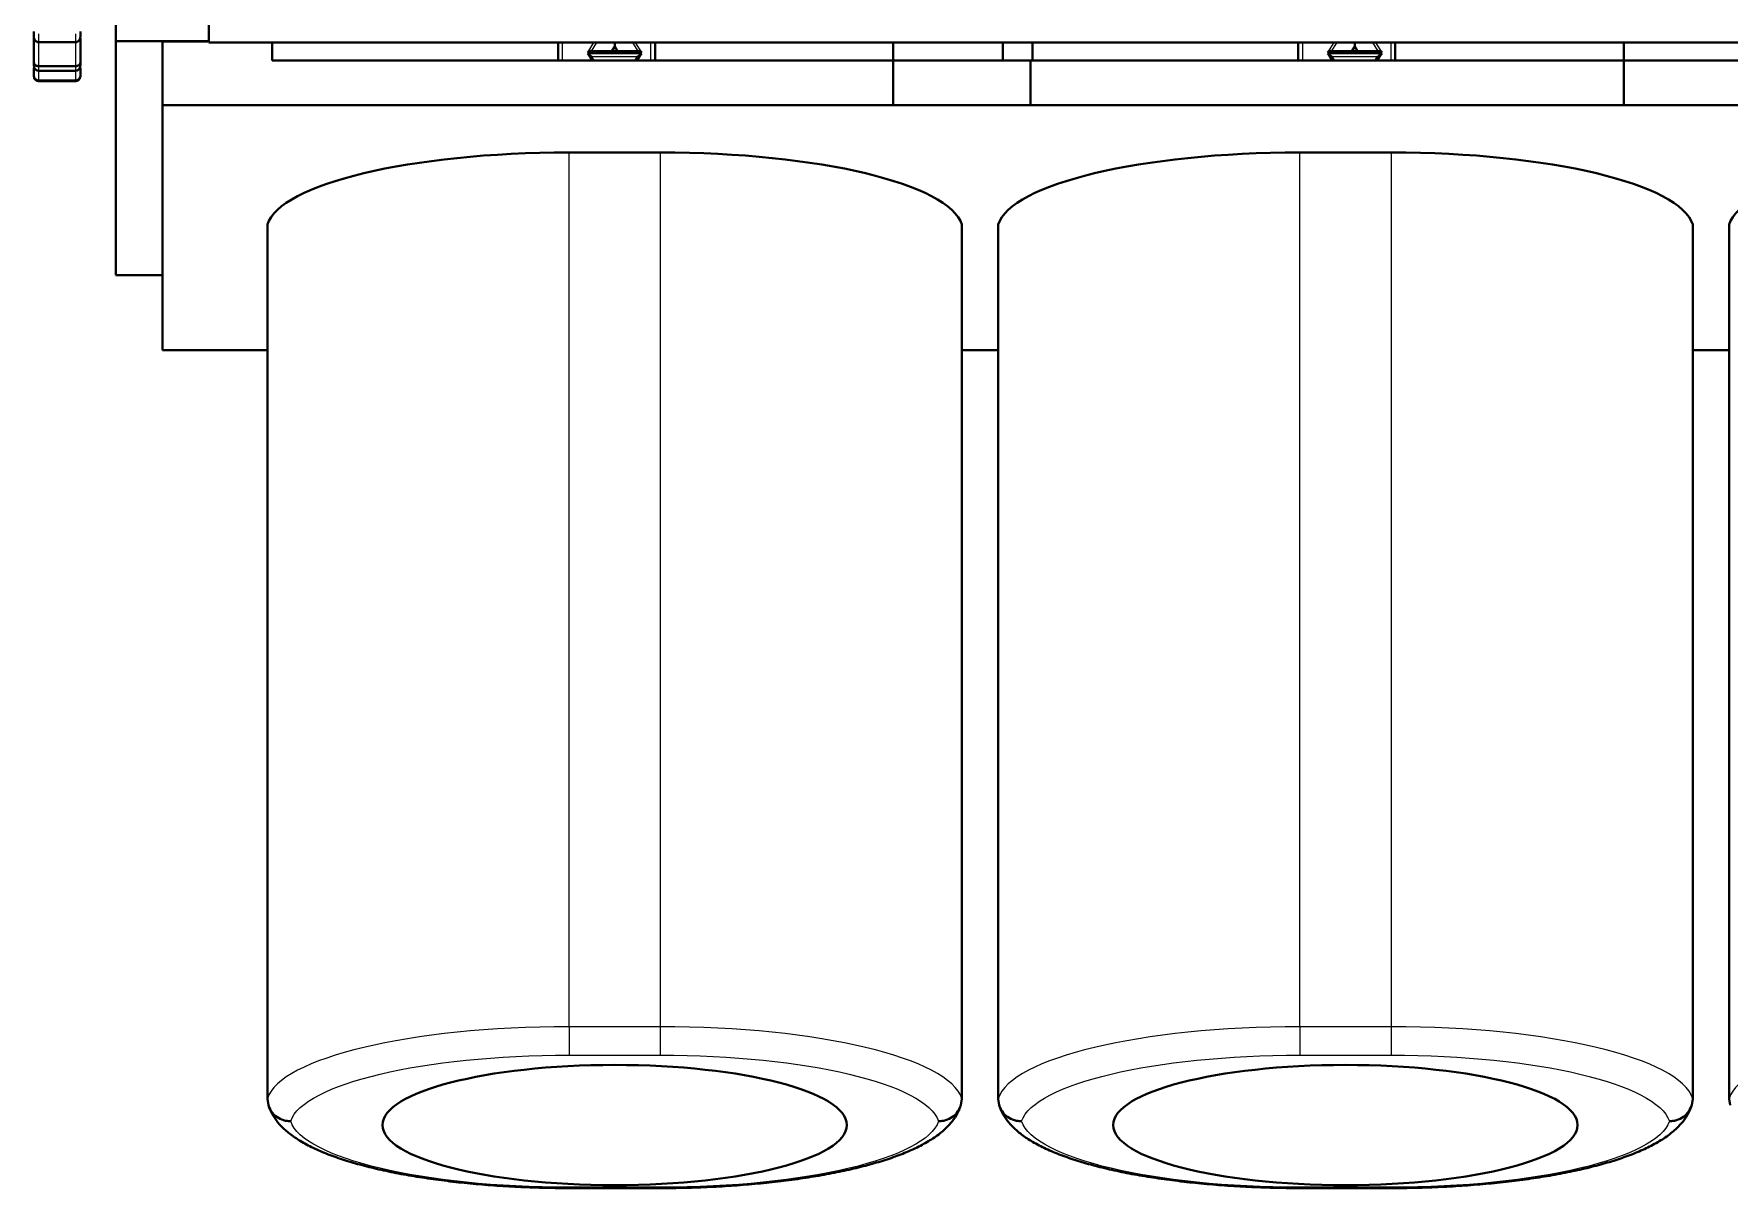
# Model space of a CAD drawing. Header units: inches. Extents: x 0 to 11, y 0 to 8.5.
# Drawn here: x 7.449 to 8.666, y 1.946 to 2.775 of the extents above; entities that cross this region are included whole.
import ezdxf

# ---------------------------------------------------------------- set-up
doc = ezdxf.new("R2010")
doc.units = ezdxf.units.IN
doc.header["$LTSCALE"] = 0.5
doc.header["$MEASUREMENT"] = 0
doc.layers.add('TANGENT_LINES', color=7, linetype='Continuous', lineweight=15)
doc.layers.add('Visible', color=7, linetype='Continuous', lineweight=40)

msp = doc.modelspace()

# ---------------------------------------------------------------- linework, layer by layer
at = {"layer": 'TANGENT_LINES'}
for p, q in [((7.4522, 2.7747), (7.4522, 2.7688)), ((7.4522, 2.7688), (7.4522, 2.7516)), ((7.4789, 2.7688), (7.4789, 2.7747)), ((7.4789, 2.7516), (7.4789, 2.7688)), ((7.8285, 2.7557), (7.8285, 2.7686)), ((7.8508, 2.7686), (7.8463, 2.7614)), ((7.8493, 2.7624), (7.8531, 2.7686)), ((7.8659, 2.7657), (7.8639, 2.7624)), ((7.8679, 2.7624), (7.8659, 2.7657)), ((7.8786, 2.7686), (7.8824, 2.7624)), ((7.8854, 2.7614), (7.8809, 2.7686)), ((7.8917, 2.7686), (7.8917, 2.7557)), ((8.36, 2.7557), (8.36, 2.7686)), ((8.3822, 2.7686), (8.3778, 2.7614)), ((8.3807, 2.7624), (8.3846, 2.7686)), ((8.3973, 2.7657), (8.3953, 2.7624)), ((8.3993, 2.7624), (8.3973, 2.7657)), ((8.4101, 2.7686), (8.4139, 2.7624)), ((8.4169, 2.7614), (8.4124, 2.7686)), ((8.4231, 2.7686), (8.4231, 2.7557)), ((7.4522, 2.7516), (7.4522, 2.7483)), ((7.4789, 2.7483), (7.4789, 2.7516)), ((7.8463, 2.7614), (7.8854, 2.7614)), ((7.8854, 2.7605), (7.8463, 2.7605)), ((7.8463, 2.7605), (7.8493, 2.7557)), ((7.8492, 2.7584), (7.8825, 2.7584)), ((7.8824, 2.7557), (7.8854, 2.7605)), ((8.3778, 2.7614), (8.4169, 2.7614)), ((8.4169, 2.7605), (8.3778, 2.7605)), ((8.3778, 2.7605), (8.3807, 2.7557)), ((8.3807, 2.7584), (8.4139, 2.7584)), ((8.4139, 2.7557), (8.4169, 2.7605)), ((7.4522, 2.7482), (7.4522, 2.7413)), ((7.4522, 2.7413), (7.4522, 2.7408)), ((7.4789, 2.7413), (7.4789, 2.7482)), ((7.4789, 2.7408), (7.4789, 2.7413)), ((7.8331, 2.0617), (7.8331, 2.6895)), ((7.8986, 2.6895), (7.8986, 2.0617)), ((8.3579, 2.0617), (8.3579, 2.6895)), ((8.4234, 2.6895), (8.4234, 2.0617)), ((7.8986, 2.0617), (7.8331, 2.0617)), ((7.8331, 2.0617), (7.8331, 2.0413)), ((7.8986, 2.0617), (7.8986, 2.0413)), ((8.4234, 2.0617), (8.3579, 2.0617)), ((8.3579, 2.0617), (8.3579, 2.0413)), ((8.4234, 2.0617), (8.4234, 2.0413)), ((7.8331, 2.0413), (7.8986, 2.0413)), ((8.3579, 2.0413), (8.4234, 2.0413)), ((7.8986, 1.9464), (7.8331, 1.9464)), ((7.8331, 1.9464), (7.8331, 1.9458)), ((7.8986, 1.9464), (7.8986, 1.9458)), ((8.4234, 1.9464), (8.3579, 1.9464)), ((8.3579, 1.9464), (8.3579, 1.9458)), ((8.4234, 1.9464), (8.4234, 1.9458))]:
    msp.add_line(p, q, dxfattribs=at)
for centre, start_param, end_param in [((7.8331, 2.0055), 1.570796, 3.061983), ((7.8986, 2.0055), 0.079609, 1.570796), ((8.3579, 2.0055), 1.570796, 3.061983), ((8.4234, 2.0055), 0.079609, 1.570796), ((8.8827, 2.0055), 1.570796, 3.061983)]:
    msp.add_ellipse(centre, major_axis=(0.2173, 0), ratio=0.258819, start_param=start_param, end_param=end_param, dxfattribs=at)
at = {"layer": 'TANGENT_LINES', "extrusion": (0, 0, -1)}
for centre, start_param, end_param in [((7.8331, 1.9894), 0.086239, 1.570796), ((7.8986, 1.9894), 1.570796, 3.055353), ((8.3579, 1.9894), 0.086239, 1.570796), ((8.4234, 1.9894), 1.570796, 3.055353), ((7.8331, 1.9983), 10.995574, 12.480131), ((7.8986, 1.9983), 9.511017, 10.995574), ((8.3579, 1.9983), 10.995574, 12.480131), ((8.4234, 1.9983), 9.511017, 10.995574)]:
    msp.add_ellipse(centre, major_axis=(-0.2006, 0), ratio=0.258819, start_param=start_param, end_param=end_param, dxfattribs=at)
at = {"layer": 'Visible'}
for p, q in [((7.5077, 2.7696), (7.5077, 3.4474)), ((7.4489, 2.7727), (7.4489, 2.7765)), ((7.4822, 2.7765), (7.4822, 2.7727)), ((7.5744, 2.7823), (7.5744, 2.7686)), ((7.4489, 2.7541), (7.4489, 2.7717)), ((7.4522, 2.7688), (7.4789, 2.7688)), ((7.4822, 2.7717), (7.4822, 2.7541)), ((7.5077, 2.7696), (7.5744, 2.7696)), ((7.5077, 2.7696), (7.5077, 2.6014)), ((7.5411, 2.7692), (7.5411, 2.7235)), ((7.5744, 2.7692), (7.5411, 2.7692)), ((7.5744, 2.7686), (9.8077, 2.7686)), ((7.6199, 2.7686), (7.6199, 2.7557)), ((7.8252, 2.7686), (7.8252, 2.7557)), ((7.8639, 2.7624), (7.8659, 2.7656)), ((7.8659, 2.7657), (7.8659, 2.7686)), ((7.8659, 2.7656), (7.8678, 2.7624)), ((7.895, 2.7557), (7.895, 2.7686)), ((8.0659, 2.7686), (8.0659, 2.7235)), ((8.1447, 2.7686), (8.1447, 2.7557)), ((8.1659, 2.7557), (8.1659, 2.7686)), ((8.3566, 2.7686), (8.3566, 2.7557)), ((8.3953, 2.7624), (8.3973, 2.7656)), ((8.3973, 2.7657), (8.3973, 2.7686)), ((8.3973, 2.7656), (8.3993, 2.7624)), ((8.4264, 2.7557), (8.4264, 2.7686)), ((8.5906, 2.7686), (8.5906, 2.7235)), ((7.4489, 2.752), (7.4489, 2.7541)), ((7.4522, 2.7516), (7.4789, 2.7516)), ((7.4822, 2.7541), (7.4822, 2.752)), ((8.1644, 2.7557), (7.6199, 2.7557)), ((7.8827, 2.7624), (7.849, 2.7624)), ((7.8509, 2.7557), (7.8491, 2.7585)), ((7.8826, 2.7585), (7.8808, 2.7557)), ((8.6891, 2.7557), (8.1447, 2.7557)), ((8.1644, 2.7557), (8.1644, 2.7235)), ((8.4142, 2.7624), (8.3804, 2.7624)), ((8.3823, 2.7557), (8.3806, 2.7585)), ((8.414, 2.7585), (8.4123, 2.7557)), ((7.4489, 2.7445), (7.4489, 2.7503)), ((7.4522, 2.7483), (7.4789, 2.7483)), ((7.4522, 2.7413), (7.4789, 2.7413)), ((7.4522, 2.7408), (7.4789, 2.7408)), ((7.4822, 2.7503), (7.4822, 2.7445)), ((8.1644, 2.7235), (7.5411, 2.7235)), ((7.5411, 2.7235), (7.5411, 2.5475)), ((8.6891, 2.7235), (8.0659, 2.7235)), ((9.2139, 2.7235), (8.5906, 2.7235)), ((7.8331, 2.6895), (7.8986, 2.6895)), ((8.3579, 2.6895), (8.4234, 2.6895)), ((7.6165, 2.0099), (7.6165, 2.6378)), ((8.1152, 2.6378), (8.1152, 2.0099)), ((8.1413, 2.0099), (8.1413, 2.6378)), ((8.64, 2.6378), (8.64, 2.0099)), ((8.6661, 2.0099), (8.6661, 2.6378)), ((7.5077, 2.6014), (7.5411, 2.6014)), ((7.5411, 2.5475), (7.6165, 2.5475)), ((8.1152, 2.5475), (8.1413, 2.5475)), ((8.1152, 2.5475), (8.1413, 2.5475)), ((8.64, 2.5475), (8.6661, 2.5475)), ((8.64, 2.5475), (8.6661, 2.5475)), ((7.6172, 2.0053), (7.6165, 2.0099)), ((8.1152, 2.0099), (8.1145, 2.0053)), ((8.142, 2.0053), (8.1413, 2.0099)), ((8.64, 2.0099), (8.6393, 2.0053)), ((8.6668, 2.0053), (8.6661, 2.0099)), ((7.8331, 1.9458), (7.8986, 1.9458)), ((8.3579, 1.9458), (8.4234, 1.9458))]:
    msp.add_line(p, q, dxfattribs=at)
for centre, major_axis, ratio, start_param, end_param in [((7.8463, 2.7608), (-0.00287, -0.0016), 0.165904, 9.332869, 10.903665), ((7.8463, 2.7599), (-0.00287, 0.0016), 0.165904, 9.516687, 11.087484), ((7.8854, 2.7608), (-0.00287, 0.0016), 0.165904, 11.087484, 12.65828), ((7.8854, 2.7599), (-0.00287, -0.0016), 0.165904, 10.903665, 12.474461), ((8.3778, 2.7608), (-0.00287, -0.0016), 0.165904, 9.332869, 10.903665), ((8.3778, 2.7599), (-0.00287, 0.0016), 0.165904, 9.516687, 11.087484), ((8.4169, 2.7608), (-0.00287, 0.0016), 0.165904, 11.087484, 12.65828), ((8.4169, 2.7599), (-0.00287, -0.0016), 0.165904, 10.903665, 12.474461), ((7.8331, 2.6333), (0.2173, 0), 0.258819, 1.570796, 3.061983), ((7.8986, 2.6333), (0.2173, 0), 0.258819, 0.079609, 1.570796), ((8.3579, 2.6333), (0.2173, 0), 0.258819, 1.570796, 3.061983), ((8.4234, 2.6333), (0.2173, 0), 0.258819, 0.079609, 1.570796), ((8.8827, 2.6333), (0.2173, 0), 0.258819, 1.570796, 3.061983)]:
    msp.add_ellipse(centre, major_axis=major_axis, ratio=ratio, start_param=start_param, end_param=end_param, dxfattribs=at)
at = {"layer": 'Visible', "extrusion": (0, 0, -1)}
for centre in [(7.8659, 1.9911), (8.3906, 1.9911)]:
    msp.add_ellipse(centre, major_axis=(-0.1667, 0), ratio=0.258819, dxfattribs=at)
at = {"layer": 'Visible'}
for points, knots in [([(7.4489, 2.7727), (7.4489, 2.7726), (7.4489, 2.7726), (7.4489, 2.7722), (7.4489, 2.7718)], [0, 0, 0, 0, 0.189804, 1, 1, 1, 1]), ([(7.4489, 2.7718), (7.449, 2.7716), (7.449, 2.7713), (7.4496, 2.7702), (7.4503, 2.7694), (7.4512, 2.7689), (7.4519, 2.7688), (7.4522, 2.7688)], [0, 0, 0, 0, 0.149742, 0.374833, 0.586694, 0.793242, 1, 1, 1, 1]), ([(7.4789, 2.7688), (7.4792, 2.7688), (7.4799, 2.7689), (7.4808, 2.7694), (7.4815, 2.7702), (7.482, 2.7713), (7.4821, 2.7717), (7.4821, 2.7718)], [0, 0, 0, 0, 0.206583, 0.412955, 0.624635, 0.849535, 1, 1, 1, 1]), ([(7.4821, 2.7718), (7.4822, 2.7722), (7.4822, 2.7726), (7.4822, 2.7726), (7.4822, 2.7727)], [0, 0, 0, 0, 0.809623, 1, 1, 1, 1]), ([(7.4489, 2.7541), (7.4489, 2.7541), (7.4489, 2.7541), (7.449, 2.7531), (7.4496, 2.7525), (7.4503, 2.752), (7.4512, 2.7516), (7.4519, 2.7516), (7.4522, 2.7516)], [0, 0, 0, 0, 0.034502, 0.225173, 0.414472, 0.604012, 0.798808, 1, 1, 1, 1]), ([(7.4489, 2.752), (7.4489, 2.752), (7.4489, 2.7519), (7.449, 2.7505), (7.4495, 2.7497), (7.4503, 2.7489), (7.4512, 2.7484), (7.4519, 2.7483), (7.4522, 2.7483)], [0, 0, 0, 0, 0.038056, 0.24671, 0.444712, 0.632023, 0.81559, 1, 1, 1, 1]), ([(7.4789, 2.7516), (7.4792, 2.7516), (7.4799, 2.7516), (7.4807, 2.752), (7.4815, 2.7525), (7.482, 2.7531), (7.4822, 2.7541), (7.4822, 2.7541), (7.4822, 2.7541)], [0, 0, 0, 0, 0.201192, 0.395988, 0.585528, 0.774827, 0.965498, 1, 1, 1, 1]), ([(7.4789, 2.7483), (7.4792, 2.7483), (7.4799, 2.7484), (7.4808, 2.7489), (7.4815, 2.7497), (7.482, 2.7505), (7.4822, 2.7519), (7.4822, 2.752), (7.4822, 2.752)], [0, 0, 0, 0, 0.18441, 0.367977, 0.555288, 0.75329, 0.961944, 1, 1, 1, 1]), ([(7.4489, 2.7445), (7.4489, 2.7445), (7.4489, 2.7444), (7.449, 2.7432), (7.4496, 2.7425), (7.4503, 2.7418), (7.4512, 2.7414), (7.4519, 2.7413), (7.4522, 2.7413)], [0, 0, 0, 0, 0.036662, 0.238201, 0.432479, 0.620416, 0.808513, 1, 1, 1, 1]), ([(7.4489, 2.7442), (7.4489, 2.7442), (7.4489, 2.7442), (7.449, 2.7429), (7.4496, 2.7421), (7.4503, 2.7414), (7.4512, 2.7409), (7.4519, 2.7409), (7.4522, 2.7408)], [0, 0, 0, 0, 0.037106, 0.240905, 0.43633, 0.624029, 0.810696, 1, 1, 1, 1]), ([(7.4789, 2.7413), (7.4792, 2.7413), (7.4799, 2.7414), (7.4808, 2.7418), (7.4815, 2.7425), (7.482, 2.7432), (7.4822, 2.7444), (7.4822, 2.7445), (7.4822, 2.7445)], [0, 0, 0, 0, 0.191487, 0.379584, 0.567521, 0.761799, 0.963338, 1, 1, 1, 1]), ([(7.4789, 2.7408), (7.4792, 2.7409), (7.4799, 2.7409), (7.4808, 2.7414), (7.4815, 2.7421), (7.482, 2.7429), (7.4822, 2.7442), (7.4822, 2.7442), (7.4822, 2.7442)], [0, 0, 0, 0, 0.189304, 0.375971, 0.56367, 0.759095, 0.962894, 1, 1, 1, 1]), ([(7.6172, 2.0053), (7.6176, 2.0041), (7.6186, 2.0014), (7.6219, 1.9955), (7.6264, 1.9901), (7.6324, 1.9847), (7.6401, 1.9795), (7.6495, 1.9745), (7.6602, 1.9699), (7.6719, 1.9658), (7.6846, 1.9621), (7.6982, 1.9588), (7.7126, 1.9558), (7.7277, 1.9533), (7.7436, 1.9511), (7.76, 1.9492), (7.7769, 1.9478), (7.7944, 1.9467), (7.811, 1.946), (7.8282, 1.9458), (7.8319, 1.9458), (7.8331, 1.9458)], [0, 0, 0, 0, 0.030883, 0.070534, 0.111312, 0.154645, 0.201404, 0.251417, 0.303657, 0.357653, 0.413323, 0.470599, 0.529374, 0.58951, 0.650844, 0.713197, 0.776383, 0.840206, 0.904468, 0.967241, 1, 1, 1, 1]), ([(7.6333, 1.9938), (7.6332, 1.9938), (7.633, 1.9938), (7.6291, 1.994), (7.6242, 1.9961), (7.6201, 1.9993), (7.6175, 2.0045), (7.6173, 2.0052), (7.6172, 2.0053)], [0, 0, 0, 0, 0.046285, 0.229123, 0.459212, 0.687789, 0.914929, 1, 1, 1, 1]), ([(7.8986, 1.9458), (7.9014, 1.9458), (7.9082, 1.9458), (7.926, 1.9462), (7.9429, 1.947), (7.9602, 1.9482), (7.9769, 1.9498), (7.9931, 1.9517), (8.0087, 1.954), (8.0236, 1.9567), (8.0376, 1.9597), (8.0507, 1.9631), (8.0629, 1.9668), (8.0741, 1.9709), (8.0843, 1.9755), (8.0934, 1.9806), (8.1015, 1.9864), (8.1072, 1.9923), (8.1113, 1.9976), (8.1141, 2.0039), (8.1144, 2.005), (8.1145, 2.0053)], [0, 0, 0, 0, 0.046972, 0.11162, 0.175955, 0.239765, 0.30285, 0.365012, 0.426056, 0.485798, 0.544065, 0.600706, 0.655604, 0.708699, 0.76003, 0.809789, 0.858351, 0.901918, 0.942931, 0.982333, 1, 1, 1, 1]), ([(8.1145, 2.0053), (8.1144, 2.0051), (8.1142, 2.0045), (8.1117, 1.9993), (8.1075, 1.9961), (8.1026, 1.994), (8.0988, 1.9938), (8.0985, 1.9938), (8.0984, 1.9938)], [0, 0, 0, 0, 0.084425, 0.311726, 0.540463, 0.770715, 0.953682, 1, 1, 1, 1]), ([(8.142, 2.0053), (8.1424, 2.0041), (8.1434, 2.0014), (8.1467, 1.9955), (8.1512, 1.9901), (8.1572, 1.9847), (8.1649, 1.9795), (8.1743, 1.9745), (8.185, 1.9699), (8.1967, 1.9658), (8.2094, 1.9621), (8.2229, 1.9588), (8.2373, 1.9558), (8.2525, 1.9533), (8.2684, 1.9511), (8.2848, 1.9492), (8.3017, 1.9478), (8.3192, 1.9467), (8.3358, 1.946), (8.353, 1.9458), (8.3567, 1.9458), (8.3579, 1.9458)], [0, 0, 0, 0, 0.030883, 0.070534, 0.111312, 0.154645, 0.201404, 0.251417, 0.303657, 0.357653, 0.413323, 0.470599, 0.529374, 0.58951, 0.650844, 0.713197, 0.776383, 0.840206, 0.904468, 0.967241, 1, 1, 1, 1]), ([(8.1581, 1.9938), (8.158, 1.9938), (8.1577, 1.9938), (8.1539, 1.994), (8.149, 1.9961), (8.1448, 1.9993), (8.1422, 2.0045), (8.1421, 2.0052), (8.142, 2.0053)], [0, 0, 0, 0, 0.046285, 0.229123, 0.459212, 0.687789, 0.914929, 1, 1, 1, 1]), ([(8.4234, 1.9458), (8.4262, 1.9458), (8.433, 1.9458), (8.4507, 1.9462), (8.4677, 1.947), (8.485, 1.9482), (8.5017, 1.9498), (8.5179, 1.9517), (8.5335, 1.954), (8.5483, 1.9567), (8.5624, 1.9597), (8.5755, 1.9631), (8.5877, 1.9668), (8.5989, 1.9709), (8.6091, 1.9755), (8.6182, 1.9806), (8.6263, 1.9864), (8.632, 1.9923), (8.6361, 1.9976), (8.6388, 2.0039), (8.6392, 2.005), (8.6393, 2.0053)], [0, 0, 0, 0, 0.046972, 0.11162, 0.175955, 0.239765, 0.30285, 0.365012, 0.426056, 0.485798, 0.544065, 0.600706, 0.655604, 0.708699, 0.76003, 0.809789, 0.858351, 0.901918, 0.942931, 0.982333, 1, 1, 1, 1]), ([(8.6393, 2.0053), (8.6392, 2.0051), (8.639, 2.0045), (8.6364, 1.9993), (8.6323, 1.9961), (8.6274, 1.994), (8.6235, 1.9938), (8.6233, 1.9938), (8.6232, 1.9938)], [0, 0, 0, 0, 0.084425, 0.311726, 0.540463, 0.770715, 0.953682, 1, 1, 1, 1])]:
    msp.add_open_spline(points, degree=3, knots=knots, dxfattribs=at)

doc.saveas('drawing.dxf')
